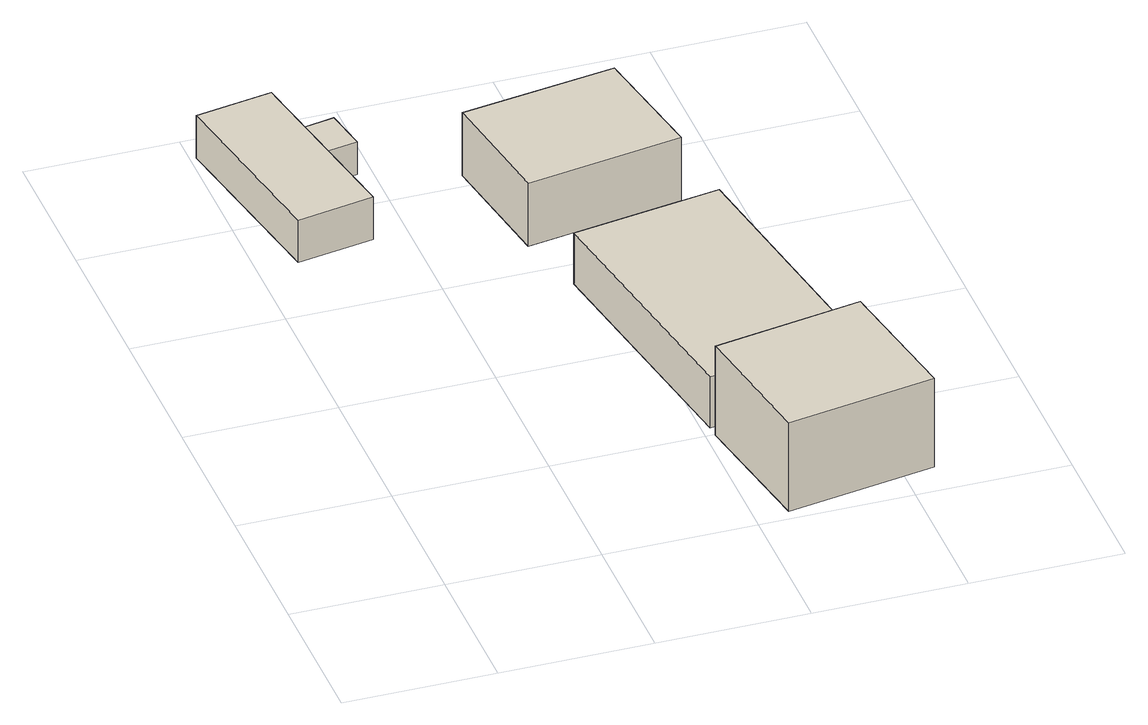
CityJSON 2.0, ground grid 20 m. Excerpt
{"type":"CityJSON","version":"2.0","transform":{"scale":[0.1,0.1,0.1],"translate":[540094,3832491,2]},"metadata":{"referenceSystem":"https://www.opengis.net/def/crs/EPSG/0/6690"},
"CityObjects":{
"building1":{"type":"Building","attributes":{"計測周辺長":72.01,"1/2500図郭":75,"区名":"住之江区","町丁目名称":"南港東６丁目","街区番号":3,"class":"3001","usage":"431","measuredHeight":6.2,"storeysAboveGround":2,"BuildingDetailAttribute.buildingRoofEdgeArea":266.25,"BuildingDetailAttribute.buildingStructureType":"610","BuildingDetailAttribute.buildingStructureOrgType":"2","BuildingDetailAttribute.detailedUsage":"1720","BuildingDetailAttribute.specifiedBuildingCoverageRate":0.6,"BuildingDetailAttribute.surveyYear":2017,"BuildingTsunamiRiskAttribute.description":"1","BuildingTsunamiRiskAttribute.rank":"1","BuildingTsunamiRiskAttribute.depth":0.37,"BuildingHighTideRiskAttribute.description":"1","BuildingHighTideRiskAttribute.rank":"3","BuildingHighTideRiskAttribute.depth":3.19,"BuildingIDAttribute.prefecture":"27","BuildingIDAttribute.city":"27125"},"geometry":[{"type":"Solid","lod":"1","boundaries":[[[[0,1,2,3]],[[2,4,5,3]],[[1,6,4,2]],[[0,7,6,1]],[[3,5,7,0]],[[4,6,7,5]]]]}]},
"building2":{"type":"Building","attributes":{"class":"3001","measuredHeight":4.8,"BuildingDetailAttribute.specifiedBuildingCoverageRate":0.6,"BuildingDetailAttribute.surveyYear":2017,"BuildingTsunamiRiskAttribute.description":"1","BuildingTsunamiRiskAttribute.rank":"1","BuildingTsunamiRiskAttribute.depth":0.37,"BuildingHighTideRiskAttribute.description":"1","BuildingHighTideRiskAttribute.rank":"3","BuildingHighTideRiskAttribute.depth":3.24,"BuildingIDAttribute.prefecture":"27","BuildingIDAttribute.city":"27125"},"geometry":[{"type":"Solid","lod":"1","boundaries":[[[[8,9,10,11]],[[10,12,13,11]],[[9,14,12,10]],[[8,15,14,9]],[[11,13,15,8]],[[12,14,15,13]]]]}]},
"building3":{"type":"Building","attributes":{"計測周辺長":77.51,"1/2500図郭":75,"区名":"住之江区","町丁目名称":"南港東６丁目","街区番号":3,"class":"3002","usage":"431","measuredHeight":13,"storeysAboveGround":3,"BuildingDetailAttribute.buildingRoofEdgeArea":375.12,"BuildingDetailAttribute.buildingStructureType":"603","BuildingDetailAttribute.buildingStructureOrgType":"3","BuildingDetailAttribute.detailedUsage":"1720","BuildingDetailAttribute.specifiedBuildingCoverageRate":0.6,"BuildingDetailAttribute.surveyYear":2017,"BuildingTsunamiRiskAttribute.description":"1","BuildingTsunamiRiskAttribute.rank":"1","BuildingTsunamiRiskAttribute.depth":0.02,"BuildingHighTideRiskAttribute.description":"1","BuildingHighTideRiskAttribute.rank":"2","BuildingHighTideRiskAttribute.depth":2.49,"BuildingIDAttribute.prefecture":"27","BuildingIDAttribute.city":"27125"},"geometry":[{"type":"Solid","lod":"1","boundaries":[[[[16,17,18,19]],[[18,20,21,19]],[[17,22,20,18]],[[16,23,22,17]],[[19,21,23,16]],[[20,22,23,21]]]]}]},
"building4":{"type":"Building","attributes":{"計測周辺長":111.83,"1/2500図郭":75,"区名":"住之江区","町丁目名称":"南港東６丁目","街区番号":3,"class":"3001","usage":"431","measuredHeight":7.4,"storeysAboveGround":2,"BuildingDetailAttribute.buildingRoofEdgeArea":718.91,"BuildingDetailAttribute.buildingStructureType":"610","BuildingDetailAttribute.buildingStructureOrgType":"2","BuildingDetailAttribute.detailedUsage":"1720","BuildingDetailAttribute.specifiedBuildingCoverageRate":0.6,"BuildingDetailAttribute.surveyYear":2017,"BuildingTsunamiRiskAttribute.description":"1","BuildingTsunamiRiskAttribute.rank":"1","BuildingTsunamiRiskAttribute.depth":0.34,"BuildingHighTideRiskAttribute.description":"1","BuildingHighTideRiskAttribute.rank":"3","BuildingHighTideRiskAttribute.depth":3.08,"BuildingIDAttribute.prefecture":"27","BuildingIDAttribute.city":"27125"},"geometry":[{"type":"Solid","lod":"1","boundaries":[[[[24,25,26,27]],[[26,28,29,27]],[[25,30,28,26]],[[24,31,30,25]],[[27,29,31,24]],[[28,30,31,29]]]]}]},
"building5":{"type":"Building","attributes":{"計測周辺長":75.88,"1/2500図郭":75,"区名":"住之江区","町丁目名称":"南港東６丁目","街区番号":3,"class":"3001","usage":"431","measuredHeight":9.2,"storeysAboveGround":3,"BuildingDetailAttribute.buildingRoofEdgeArea":356.25,"BuildingDetailAttribute.buildingStructureType":"610","BuildingDetailAttribute.buildingStructureOrgType":"2","BuildingDetailAttribute.detailedUsage":"1720","BuildingDetailAttribute.specifiedBuildingCoverageRate":0.6,"BuildingDetailAttribute.surveyYear":2017,"BuildingTsunamiRiskAttribute.description":"1","BuildingTsunamiRiskAttribute.rank":"1","BuildingTsunamiRiskAttribute.depth":0.42,"BuildingHighTideRiskAttribute.description":"1","BuildingHighTideRiskAttribute.rank":"3","BuildingHighTideRiskAttribute.depth":3.1,"BuildingIDAttribute.prefecture":"27","BuildingIDAttribute.city":"27125"},"geometry":[{"type":"Solid","lod":"1","boundaries":[[[[32,33,34,35]],[[34,36,37,35]],[[33,38,36,34]],[[32,39,38,33]],[[35,37,39,32]],[[36,38,39,37]]]]}]}
},
"vertices":[
[8,962,9],[110,980,9],[155,728,9],[53,710,9],[155,728,71],[53,710,71],[110,980,71],[8,962,71],
[126,913,11],[170,921,11],[180,863,11],[136,855,11],[180,863,59],[136,855,59],[170,921,59],[126,913,59],
[410,193,13],[607,228,13],[639,43,13],[442,9,13],[639,43,143],[442,9,143],[607,228,143],[410,193,143],
[352,554,13],[548,586,13],[604,241,13],[409,209,13],[604,241,88],[409,209,88],[548,586,88],[352,554,88],
[299,819,12],[504,851,12],[533,684,12],[326,650,12],[533,684,104],[326,650,104],[504,851,104],[299,819,104]
]}
